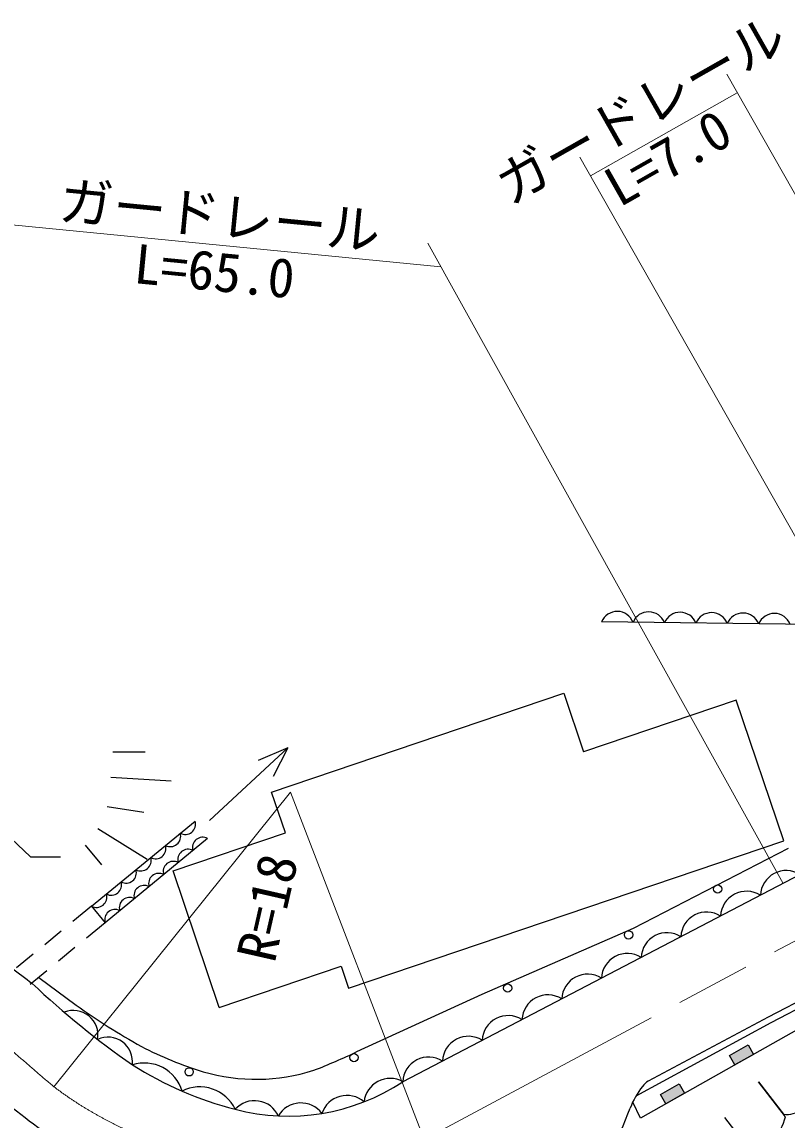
# Model space of a CAD drawing. Units: millimetres, scale not verified. Extents: x 40000 to 680000, y 20000 to 380000.
# Drawn here: x 123944 to 159573, y 273201 to 324339 of the extents above; entities that cross this region are included whole.
import ezdxf
from ezdxf.enums import TextEntityAlignment as Align

# ---------------------------------------------------------------- set-up
doc = ezdxf.new("R2010")
doc.units = ezdxf.units.MM
doc.header["$LTSCALE"] = 1000
doc.linetypes.add('CHAIN', pattern=[18.5, 12, -1.5, 3.5, -1.5])
for name, color, linetype, lineweight in [('M-BGD', 7, 'Continuous', 25), ('M-BMK', 2, 'CHAIN', 13), ('M-STR-HTXT', 7, 'Continuous', 13)]:
    doc.layers.add(name, color=color, linetype=linetype, lineweight=lineweight)
doc.styles.add('ＭＳ ゴシック', font='')
doc.styles.get('ＭＳ ゴシック').set_extended_font_data('MS Gothic')

msp = doc.modelspace()

# ---------------------------------------------------------------- hatches: boundary and pattern name
at = {"layer": 'M-BGD'}
for points in [[(158009, 276260), (157138, 275768), (156892, 276204), (157763, 276696)], [(154797, 274446), (153926, 273955), (153680, 274390), (154551, 274882)]]:
    msp.add_hatch(color=256, dxfattribs=at).paths.add_polyline_path(points)

# ---------------------------------------------------------------- linework, layer by layer
for p, q in [((161180, 296267), (150937, 296396)), ((135565, 288475), (149172, 293076)), ((149172, 293076), (150092, 290354)), ((136329, 290534), (132684, 287145)), ((136329, 290534), (134947, 289950)), ((136329, 290534), (135646, 289199)), ((128179, 290352), (129685, 290352)), ((128081, 289162), (130899, 288992)), ((136210, 286570), (135565, 288475)), ((127911, 287802), (129612, 287535)), ((127185, 283161), (132003, 287124)), ((127474, 286782), (129782, 285348)), ((130985, 284803), (136210, 286570)), ((126891, 286004), (127644, 285081)), ((132588, 286310), (127820, 282389)), ((152423, 282134), (159645, 285863)), ((133134, 278445), (130985, 284803)), ((160180, 284632), (141677, 274985)), ((127185, 283161), (126318, 282448)), ((127185, 283161), (127820, 282389)), ((168080, 282889), (158691, 277992)), ((127820, 282389), (126953, 281676)), ((168196, 282667), (158815, 277724)), ((125777, 282003), (125005, 281368)), ((145378, 279059), (152423, 282134)), ((124465, 280924), (123692, 280288)), ((126413, 281231), (125640, 280596)), ((133134, 278445), (138813, 280366)), ((125100, 280151), (124327, 279516)), ((124727, 279845), (126467, 278553)), ((139545, 276389), (145378, 279059)), ((162391, 278735), (152755, 273294)), ((158815, 277724), (152537, 274319)), ((158691, 277992), (153110, 275006)), ((159501, 273351), (158239, 274987)), ((158239, 274987), (159413, 273469)), ((152755, 273294), (152386, 274035)), ((157841, 271823), (156677, 273320))]:
    msp.add_line(p, q, dxfattribs=at)
for points in [[(107961, 306056), (110993, 298089), (124335, 285458), (125744, 285458)], [(138813, 280366), (139156, 279350), (159427, 286205), (157210, 292761), (150092, 290354)]]:
    msp.add_lwpolyline(points, dxfattribs=at)
for points in [[(158009, 276260), (157138, 275768), (156892, 276204), (157763, 276696)], [(154797, 274446), (153926, 273955), (153680, 274390), (154551, 274882)]]:
    msp.add_lwpolyline(points, close=True, dxfattribs=at)
for centre in [(156341, 283960), (152192, 281823), (146562, 279347), (139405, 276109), (131731, 275444)]:
    msp.add_circle(centre, 192, dxfattribs=at)
for centre, radius, start, end in [((151665, 296102), 785, 20.5823, 157.9684), ((153129, 296083), 785, 20.5823, 157.9684), ((154592, 296065), 785, 20.5823, 157.9684), ((156055, 296046), 785, 20.5823, 157.9684), ((157519, 296028), 785, 20.5823, 157.9684), ((158982, 296009), 785, 20.5823, 157.9684), ((131544, 286981), 481, 241.5351, 17.3417), ((130855, 286414), 481, 241.5351, 17.3417), ((130167, 285848), 481, 241.5351, 17.3417), ((132358, 285896), 474, 60.9812, 197.8956), ((129479, 285282), 481, 241.5351, 17.3417), ((131677, 285336), 474, 60.9812, 197.8956), ((128791, 284716), 481, 241.5351, 17.3417), ((130996, 284775), 474, 60.9812, 197.8956), ((130315, 284215), 474, 60.9812, 197.8956), ((159536, 283612), 1207, 57.7325, 177.3406), ((128102, 284150), 481, 241.5351, 17.3417), ((129634, 283655), 474, 60.9812, 197.8956), ((157685, 282647), 1207, 57.7325, 177.3406), ((127414, 283584), 481, 241.5351, 17.3417), ((128952, 283095), 474, 60.9812, 197.8956), ((128271, 282534), 474, 60.9812, 197.8956), ((155835, 281682), 1207, 57.7325, 177.3406), ((153985, 280718), 1207, 57.7325, 177.3406), ((158107, 324754), 56365, 230.8686, 233.2938), ((152134, 279753), 1207, 57.7325, 177.3406), ((150284, 278788), 1207, 57.7325, 177.3406), ((152858, 309749), 41472, 226.7025, 235.0233), ((148434, 277824), 1207, 57.7325, 177.3406), ((126334, 277155), 1151, 350.1493, 111.5766), ((144814, 304190), 31526, 234.4103, 240.9508), ((146584, 276859), 1207, 57.7325, 177.3406), ((166527, 327878), 69118, 226.90825, 233.57654), ((127942, 275909), 1151, 352.9229, 114.3502), ((144733, 275894), 1207, 57.7325, 177.3406), ((137124, 291133), 16382, 242.2918, 253.1887), ((127713, 300964), 27276, 291.1179, 295.7089), ((129644, 274022), 1833, 16.6854, 107.7825), ((138081, 290047), 16877, 237.7883, 255.5709), ((142883, 274929), 1207, 57.7325, 177.3406), ((134849, 283926), 8826, 253.7929, 287.7483), ((141086, 273920), 1219, 60.9632, 173.9945), ((132222, 272911), 1833, 25.5767, 116.6737), ((136347, 283030), 9650, 255.1561, 303.525), ((155729, 272444), 3703, 141.1649, 159.1968), ((153473, 274341), 758, 118.5793, 145.9308), ((134777, 272882), 1219, 24.6865, 137.7178), ((139072, 273129), 1219, 48.871, 161.9023), ((159550, 274586), 1125, 263.0181, 355.7994), ((136937, 272778), 1219, 36.7787, 149.8101), ((74719, 304595), 83455, 335.06184, 338.31535), ((157555, 273800), 1997, 278.2503, 347.0225)]:
    msp.add_arc(centre, radius, start, end, dxfattribs=at)
at = {"layer": 'M-BMK'}
msp.add_line((142671, 272300), (168635, 286194), dxfattribs=at)
for centre, radius, start, end in [((193771, 355700), 105941, 225.50791, 229.82531), ((136267, 289123), 18000, 232.9682, 290.842)]:
    msp.add_arc(centre, radius, start, end, dxfattribs=at)
at = {"layer": 'M-STR-HTXT'}
for p, q in [((173791, 291901), (156765, 321915)), ((150422, 317167), (157258, 321045)), ((166865, 288182), (149929, 318037)), ((122582, 314973), (143457, 312939)), ((159388, 284220), (142849, 314036)), ((125426, 274753), (136444, 288466)), ((136444, 288466), (142671, 272300))]:
    msp.add_line(p, q, dxfattribs=at)

# ---------------------------------------------------------------- texts
at = {"layer": 'M-STR-HTXT', "style": 'ＭＳ ゴシック'}
for s, rotation, p in [('ガードレール', 29.565, (153462, 319001)), ('L=7.0', 29.565, (154745, 316739)), ('ガードレール', 354.437, (133021, 313864)), ('L=65.0', 354.437, (132769, 311276))]:
    msp.add_text(s, height=1833, rotation=rotation, dxfattribs=at).set_placement(p, align=Align.BOTTOM_CENTER)
msp.add_text('R=18', height=1833, rotation=77.222, dxfattribs=at).set_placement((136244, 280344), align=Align.BOTTOM_LEFT)

doc.saveas('drawing.dxf')
